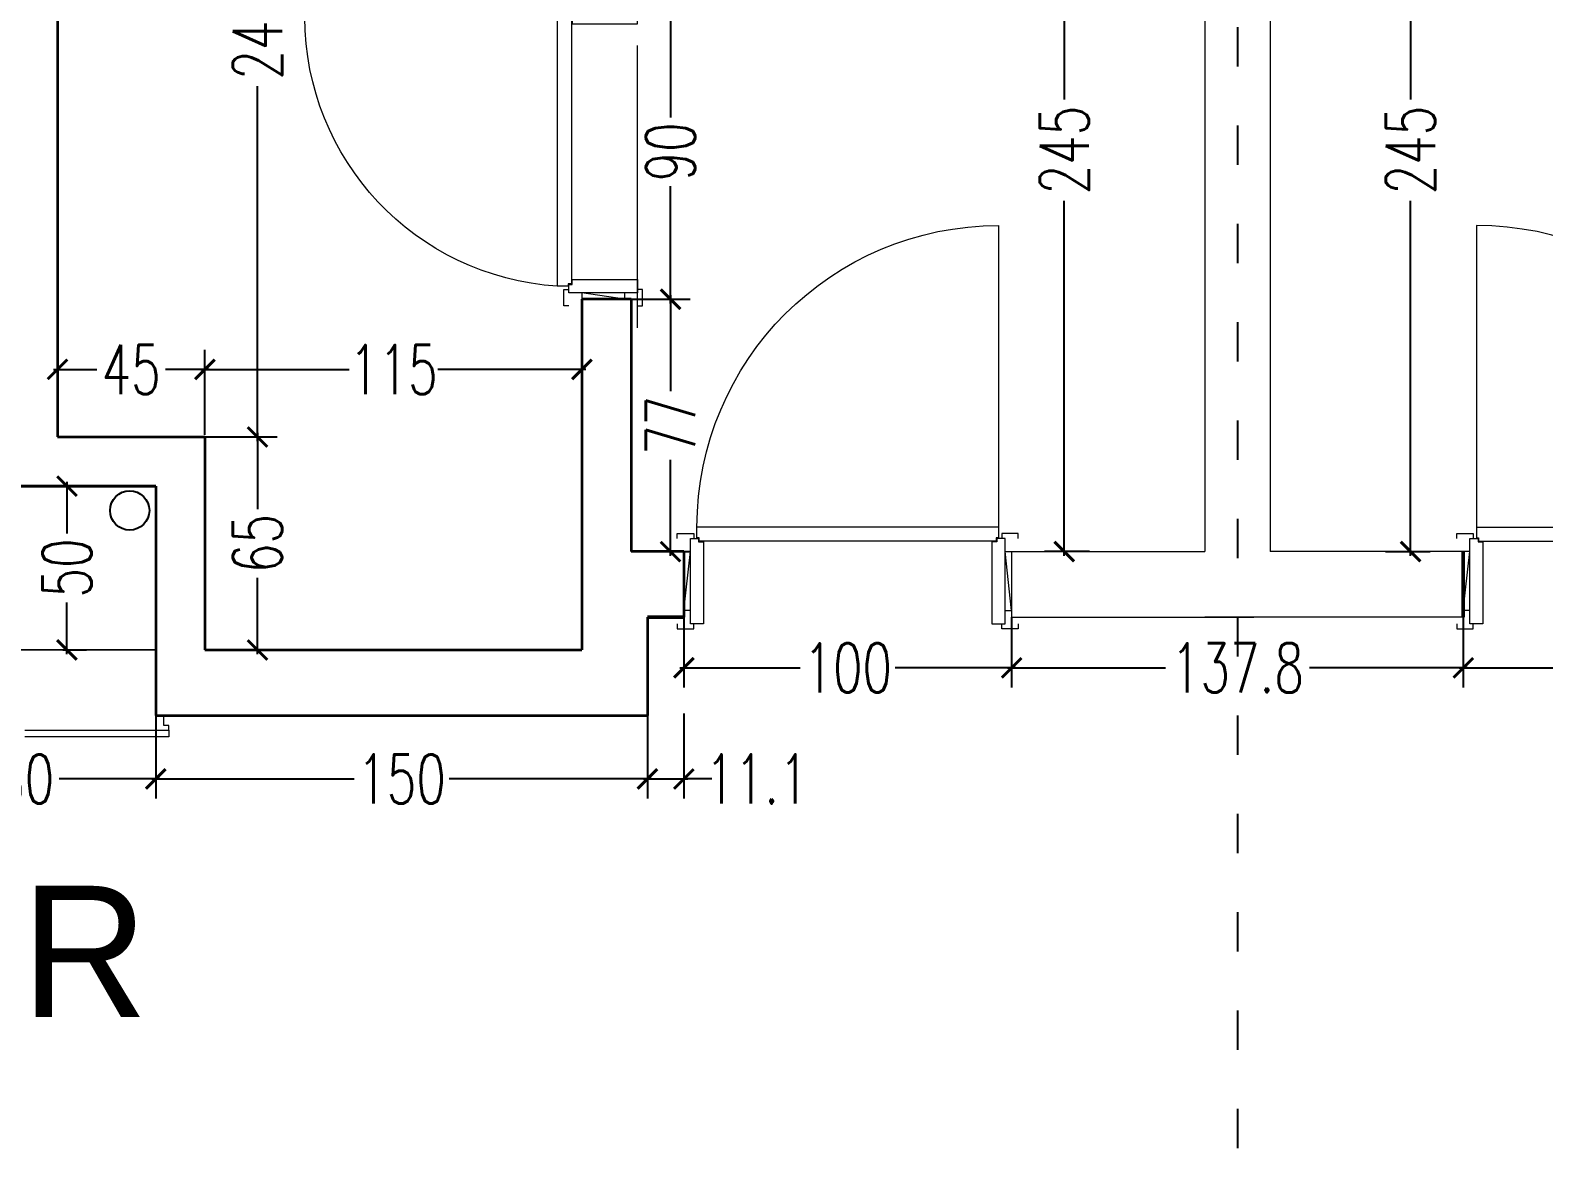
# Model space of a CAD drawing. Header units: centimetres. Extents: x -3207095 to 15275363, y -32656 to 4798027.
# Drawn here: x 695160.1 to 695621.8, y 4471539.8 to 4471886.9 of the extents above; entities that cross this region are included whole.
import ezdxf

# ---------------------------------------------------------------- set-up
doc = ezdxf.new("R2010")
doc.units = ezdxf.units.CM
doc.linetypes.add('ACAD_ISO03W100', pattern=[30, 12, -18])
doc.linetypes.add('DUZ', pattern=[500, 500])
doc.layers.get('0').update_dxf_attribs({"color": 1, "linetype": 'DUZ'})
doc.layers.add('DIM', color=1, linetype='DUZ')
doc.layers.add('TESİSAT', color=57, linetype='Continuous')
for name, color, linetype, lineweight in [('DUV', 220, 'Continuous', 50), ('DUVAR', 7, 'Continuous', 35), ('iç duvar', 7, 'Continuous', 50), ('KAPEN', 151, 'Continuous', 9)]:
    doc.layers.add(name, color=color, linetype=linetype, lineweight=lineweight)
doc.styles.add('DIM', font='ROMANSTW.SHX', dxfattribs={"width": 0.7})
doc.dimstyles.new('1_100', dxfattribs={"dimtxt": 15, "dimasz": 6, "dimexe": 6, "dimexo": 0, "dimgap": 2, "dimtad": 0, "dimdec": 1, "dimzin": 11, "dimdsep": 46, "dimtxsty": 'DIM', "dimblk": 'ARCHTICK', "dimcen": 3, "dimdle": 1.25, "dimclrt": 2, "dimadec": 0, "dimazin": 0, "dimtfac": 1.25, "dimtdec": 1, "dimtix": 1, "dimtofl": 0, "dimtmove": 1, "dimatfit": 3, "dimldrblk": 'ARCHTICK', "dimfxl": 20, "dimfxlon": 1, "dimtolj": 1, "dimtzin": 0, "dimarcsym": 0})

# ---------------------------------------------------------------- blocks, each defined once
blk = doc.blocks.new('K210')
for p, q in [((0.04, 0.985), (0.04, 0.032)), ((0.96, 0.032), (0.96, 0.065)), ((0.04, 0.032), (0.047, 0.032)), ((0.047, 0.032), (0.047, 0.022)), ((0.047, 0.022), (0.953, 0.022)), ((0.953, 0.032), (0.96, 0.032)), ((0.953, 0.022), (0.953, 0.032))]:
    blk.add_line(p, q)
for points in [[(0.04, 0.065), (0.96, 0.065)], [(-0.02, 0.03), (-0.02, 0.045), (0.03, 0.045), (0.03, 0.03)], [(1.02, 0.03), (1.02, 0.045), (0.97, 0.045), (0.97, 0.03)], [(0.02, -0.19), (0, -0.19), (0.02, -0.01), (0, -0.01)], [(0.98, -0.19), (1, -0.19), (0.98, -0.01), (1, -0.01)], [(-0.02, -0.23), (-0.02, -0.245), (0.03, -0.245), (0.03, -0.23)], [(1.02, -0.23), (1.02, -0.245), (0.97, -0.245), (0.97, -0.23)]]:
    blk.add_lwpolyline(points)
for points in [[(0.02, 0.03), (0.045, 0.03), (0.045, 0.02), (0.06, 0.02), (0.06, -0.23), (0.02, -0.23)], [(0.98, 0.03), (0.955, 0.03), (0.955, 0.02), (0.94, 0.02), (0.94, -0.23), (0.98, -0.23)]]:
    blk.add_lwpolyline(points, close=True)
blk.add_arc((0.04, 0.065), 0.92, 0, 90)
blk = doc.blocks.new('new block')
at = {"layer": 'KAPEN'}
for p, q in [((105202.0528, 48261.8596), (105202.0198, 48261.8596)), ((105202.0528, 48261.8526), (105202.0528, 48261.8596)), ((105202.0628, 48261.8526), (105202.0528, 48261.8526)), ((105202.0628, 48261.0466), (105202.0628, 48261.8526)), ((105201.2498, 48261.0396), (105202.0528, 48261.0396)), ((105202.0528, 48261.0466), (105202.0628, 48261.0466)), ((105202.0528, 48261.0396), (105202.0528, 48261.0466))]:
    blk.add_line(p, q, dxfattribs=at)
for points in [[(105202.0548, 48261.9196), (105202.0398, 48261.9196), (105202.0398, 48261.8696), (105202.0548, 48261.8696)], [(105202.2248, 48261.8796), (105202.2248, 48261.8996), (105202.0948, 48261.8796), (105202.0948, 48261.8996)], [(105202.2648, 48261.9196), (105202.2798, 48261.9196), (105202.2798, 48261.8696), (105202.2648, 48261.8696)], [(105202.0198, 48261.0396), (105202.0198, 48261.8596)], [(105202.0548, 48260.9796), (105202.0398, 48260.9796), (105202.0398, 48261.0296), (105202.0548, 48261.0296)], [(105202.2248, 48261.0196), (105202.2248, 48260.9996), (105202.0948, 48261.0196), (105202.0948, 48260.9996)], [(105202.2648, 48260.9796), (105202.2798, 48260.9796), (105202.2798, 48261.0296), (105202.2648, 48261.0296)]]:
    blk.add_lwpolyline(points, dxfattribs=at)
for points in [[(105202.0548, 48261.8796), (105202.0548, 48261.8546), (105202.0648, 48261.8546), (105202.0648, 48261.8396), (105202.2648, 48261.8396), (105202.2648, 48261.8796)], [(105202.0548, 48261.0196), (105202.0548, 48261.0446), (105202.0648, 48261.0446), (105202.0648, 48261.0596), (105202.2648, 48261.0596), (105202.2648, 48261.0196)]]:
    blk.add_lwpolyline(points, close=True, dxfattribs=at)
blk.add_arc((105202.0715, 48261.0396), 0.8216, 93.6023, 180, dxfattribs=at)
blk = doc.blocks.new('_ArchTick')
at = {"color": 0, "linetype": 'ByBlock', "const_width": 0.15}
blk.add_lwpolyline([(-0.5, -0.5), (0.5, 0.5)], dxfattribs=at)
blk = doc.blocks.new('*D1477')
at = {"layer": 'Defpoints', "color": 0, "linetype": 'Continuous', "lineweight": 5, "transparency": 16777216}
for p in [(695475.54, 4471972.8), (695483.23, 4471972.8), (695483.23, 4471727.8)]:
    blk.add_point(p, dxfattribs=at)
at = {"layer": 'DIM', "color": 0, "linetype": 'Continuous', "lineweight": -2, "transparency": 16777216}
for p, q in [((695483.23, 4471972.8), (695469.54, 4471972.8)), ((695475.54, 4471974.05), (695475.54, 4471865.8)), ((695475.54, 4471726.55), (695475.54, 4471834.8)), ((695483.23, 4471727.8), (695469.54, 4471727.8))]:
    blk.add_line(p, q, dxfattribs=at)
at = {"layer": 'DIM', "color": 0, "linetype": 'Continuous', "lineweight": -2, "transparency": 16777216, "xscale": 6, "yscale": 6, "zscale": 6}
for p, rotation in [((695475.54, 4471972.8), 90), ((695475.54, 4471727.8), 270)]:
    blk.add_blockref('_ArchTick', p, dxfattribs=dict(at, rotation=rotation))
at = {"layer": 'DIM', "color": 2, "linetype": 'Continuous', "lineweight": 5, "transparency": 16777216, "insert": (695475.54, 4471850.3), "char_height": 15, "attachment_point": 5, "rotation": 90, "style": 'DIM'}
blk.add_mtext('\\A1;245', dxfattribs=at)
blk = doc.blocks.new('*D1482')
at = {"layer": 'Defpoints', "color": 0, "linetype": 'Continuous', "lineweight": 5, "transparency": 16777216}
for p in [(695343.37, 4471804.8), (695355.41, 4471804.8), (695343.37, 4471727.8)]:
    blk.add_point(p, dxfattribs=at)
at = {"layer": 'DIM', "color": 0, "linetype": 'Continuous', "lineweight": -2, "transparency": 16777216}
for p, q in [((695343.37, 4471804.8), (695361.41, 4471804.8)), ((695355.41, 4471806.05), (695355.41, 4471776.8)), ((695355.41, 4471726.55), (695355.41, 4471755.8)), ((695343.37, 4471727.8), (695361.41, 4471727.8))]:
    blk.add_line(p, q, dxfattribs=at)
at = {"layer": 'DIM', "color": 0, "linetype": 'Continuous', "lineweight": -2, "transparency": 16777216, "xscale": 6, "yscale": 6, "zscale": 6}
for p, rotation in [((695355.41, 4471804.8), 90), ((695355.41, 4471727.8), 270)]:
    blk.add_blockref('_ArchTick', p, dxfattribs=dict(at, rotation=rotation))
at = {"layer": 'DIM', "color": 2, "linetype": 'Continuous', "lineweight": 5, "transparency": 16777216, "insert": (695355.41, 4471766.3), "char_height": 15, "attachment_point": 5, "rotation": 90, "style": 'DIM'}
blk.add_mtext('\\A1;77', dxfattribs=at)
blk = doc.blocks.new('*D1483')
at = {"layer": 'Defpoints', "color": 0, "linetype": 'Continuous', "lineweight": 5, "transparency": 16777216}
for p in [(695343.37, 4471894.8), (695355.41, 4471894.8), (695343.37, 4471804.8)]:
    blk.add_point(p, dxfattribs=at)
at = {"layer": 'DIM', "color": 0, "linetype": 'Continuous', "lineweight": -2, "transparency": 16777216}
for p, q in [((695343.37, 4471894.8), (695361.41, 4471894.8)), ((695355.41, 4471896.05), (695355.41, 4471860.3)), ((695355.41, 4471803.55), (695355.41, 4471839.3)), ((695343.37, 4471804.8), (695361.41, 4471804.8))]:
    blk.add_line(p, q, dxfattribs=at)
at = {"layer": 'DIM', "color": 0, "linetype": 'Continuous', "lineweight": -2, "transparency": 16777216, "xscale": 6, "yscale": 6, "zscale": 6}
for p, rotation in [((695355.41, 4471894.8), 90), ((695355.41, 4471804.8), 270)]:
    blk.add_blockref('_ArchTick', p, dxfattribs=dict(at, rotation=rotation))
at = {"layer": 'DIM', "color": 2, "linetype": 'Continuous', "lineweight": 5, "transparency": 16777216, "insert": (695355.41, 4471849.8), "char_height": 15, "attachment_point": 5, "rotation": 90, "style": 'DIM'}
blk.add_mtext('\\A1;90', dxfattribs=at)
blk = doc.blocks.new('*D1491')
at = {"layer": 'Defpoints', "color": 0, "linetype": 'Continuous', "lineweight": 5, "transparency": 16777216}
for p in [(695573.51, 4471972.8), (695581.19, 4471972.8), (695573.51, 4471727.8)]:
    blk.add_point(p, dxfattribs=at)
at = {"layer": 'DIM', "color": 0, "linetype": 'Continuous', "lineweight": -2, "transparency": 16777216}
for p, q in [((695573.51, 4471972.8), (695587.19, 4471972.8)), ((695581.19, 4471974.05), (695581.19, 4471865.8)), ((695581.19, 4471726.55), (695581.19, 4471834.8)), ((695573.51, 4471727.8), (695587.19, 4471727.8))]:
    blk.add_line(p, q, dxfattribs=at)
at = {"layer": 'DIM', "color": 0, "linetype": 'Continuous', "lineweight": -2, "transparency": 16777216, "xscale": 6, "yscale": 6, "zscale": 6}
for p, rotation in [((695581.19, 4471972.8), 90), ((695581.19, 4471727.8), 270)]:
    blk.add_blockref('_ArchTick', p, dxfattribs=dict(at, rotation=rotation))
at = {"layer": 'DIM', "color": 2, "linetype": 'Continuous', "lineweight": 5, "transparency": 16777216, "insert": (695581.19, 4471850.3), "char_height": 15, "attachment_point": 5, "rotation": 90, "style": 'DIM'}
blk.add_mtext('\\A1;245', dxfattribs=at)
blk = doc.blocks.new('*D1567')
at = {"layer": 'Defpoints', "color": 0, "linetype": 'Continuous', "lineweight": 5, "transparency": 16777216}
for p in [(695118.37, 4471677.8), (695198.37, 4471677.8), (695198.37, 4471658.45)]:
    blk.add_point(p, dxfattribs=at)
at = {"layer": 'DIM', "color": 0, "linetype": 'Continuous', "lineweight": -2, "transparency": 16777216}
for p, q in [((695118.37, 4471677.8), (695118.37, 4471652.45)), ((695198.37, 4471677.8), (695198.37, 4471652.45)), ((695117.12, 4471658.45), (695147.87, 4471658.45)), ((695199.62, 4471658.45), (695168.87, 4471658.45))]:
    blk.add_line(p, q, dxfattribs=at)
at = {"layer": 'DIM', "color": 0, "linetype": 'Continuous', "lineweight": -2, "transparency": 16777216, "xscale": 6, "yscale": 6, "zscale": 6, "rotation": 180}
blk.add_blockref('_ArchTick', (695118.37, 4471658.45), dxfattribs=at)
at = {"layer": 'DIM', "color": 0, "linetype": 'Continuous', "lineweight": -2, "transparency": 16777216, "xscale": 6, "yscale": 6, "zscale": 6}
blk.add_blockref('_ArchTick', (695198.37, 4471658.45), dxfattribs=at)
at = {"layer": 'DIM', "color": 2, "linetype": 'Continuous', "lineweight": 5, "transparency": 16777216, "insert": (695158.37, 4471658.45), "char_height": 15, "attachment_point": 5, "style": 'DIM'}
blk.add_mtext('\\A1;80', dxfattribs=at)
blk = doc.blocks.new('*D1568')
at = {"layer": 'Defpoints', "color": 0, "linetype": 'Continuous', "lineweight": 5, "transparency": 16777216}
for p in [(695198.37, 4471677.8), (695348.37, 4471677.8), (695348.37, 4471658.45)]:
    blk.add_point(p, dxfattribs=at)
at = {"layer": 'DIM', "color": 0, "linetype": 'Continuous', "lineweight": -2, "transparency": 16777216}
for p, q in [((695198.37, 4471677.8), (695198.37, 4471652.45)), ((695348.37, 4471677.8), (695348.37, 4471652.45)), ((695197.12, 4471658.45), (695258.87, 4471658.45)), ((695349.62, 4471658.45), (695287.87, 4471658.45))]:
    blk.add_line(p, q, dxfattribs=at)
at = {"layer": 'DIM', "color": 0, "linetype": 'Continuous', "lineweight": -2, "transparency": 16777216, "xscale": 6, "yscale": 6, "zscale": 6, "rotation": 180}
blk.add_blockref('_ArchTick', (695198.37, 4471658.45), dxfattribs=at)
at = {"layer": 'DIM', "color": 0, "linetype": 'Continuous', "lineweight": -2, "transparency": 16777216, "xscale": 6, "yscale": 6, "zscale": 6}
blk.add_blockref('_ArchTick', (695348.37, 4471658.45), dxfattribs=at)
at = {"layer": 'DIM', "color": 2, "linetype": 'Continuous', "lineweight": 5, "transparency": 16777216, "insert": (695273.37, 4471658.45), "char_height": 15, "attachment_point": 5, "style": 'DIM'}
blk.add_mtext('\\A1;150', dxfattribs=at)
blk = doc.blocks.new('*D1563')
at = {"layer": 'Defpoints', "color": 0, "linetype": 'Continuous', "lineweight": 5, "transparency": 16777216}
for p in [(695348.37, 4471686.15), (695359.48, 4471686.35), (695359.48, 4471658.45)]:
    blk.add_point(p, dxfattribs=at)
at = {"layer": 'DIM', "color": 0, "linetype": 'Continuous', "lineweight": -2, "transparency": 16777216}
for p, q in [((695348.37, 4471678.45), (695348.37, 4471652.45)), ((695359.48, 4471678.45), (695359.48, 4471652.45)), ((695347.12, 4471658.45), (695360.73, 4471658.45)), ((695368.01, 4471658.45), (695359.48, 4471658.45))]:
    blk.add_line(p, q, dxfattribs=at)
at = {"layer": 'DIM', "color": 0, "linetype": 'Continuous', "lineweight": -2, "transparency": 16777216, "xscale": 6, "yscale": 6, "zscale": 6, "rotation": 180}
blk.add_blockref('_ArchTick', (695348.37, 4471658.45), dxfattribs=at)
at = {"layer": 'DIM', "color": 0, "linetype": 'Continuous', "lineweight": -2, "transparency": 16777216, "xscale": 6, "yscale": 6, "zscale": 6}
blk.add_blockref('_ArchTick', (695359.48, 4471658.45), dxfattribs=at)
at = {"layer": 'DIM', "color": 2, "linetype": 'Continuous', "lineweight": 5, "transparency": 16777216, "insert": (695381.76, 4471658.45), "char_height": 15, "attachment_point": 5, "style": 'DIM'}
blk.add_mtext('\\A1;11.1', dxfattribs=at)
blk = doc.blocks.new('*D1564')
at = {"layer": 'Defpoints', "color": 0, "linetype": 'Continuous', "lineweight": 5, "transparency": 16777216}
for p in [(695459.48, 4471707.8), (695597.26, 4471707.8), (695459.48, 4471692.35)]:
    blk.add_point(p, dxfattribs=at)
at = {"layer": 'DIM', "color": 0, "linetype": 'Continuous', "lineweight": -2, "transparency": 16777216}
for p, q in [((695459.48, 4471707.8), (695459.48, 4471686.35)), ((695597.26, 4471707.8), (695597.26, 4471686.35)), ((695458.23, 4471692.35), (695506.37, 4471692.35)), ((695598.51, 4471692.35), (695550.37, 4471692.35))]:
    blk.add_line(p, q, dxfattribs=at)
at = {"layer": 'DIM', "color": 0, "linetype": 'Continuous', "lineweight": -2, "transparency": 16777216, "xscale": 6, "yscale": 6, "zscale": 6, "rotation": 180}
blk.add_blockref('_ArchTick', (695459.48, 4471692.35), dxfattribs=at)
at = {"layer": 'DIM', "color": 0, "linetype": 'Continuous', "lineweight": -2, "transparency": 16777216, "xscale": 6, "yscale": 6, "zscale": 6}
blk.add_blockref('_ArchTick', (695597.26, 4471692.35), dxfattribs=at)
at = {"layer": 'DIM', "color": 2, "linetype": 'Continuous', "lineweight": 5, "transparency": 16777216, "insert": (695528.37, 4471692.35), "char_height": 15, "attachment_point": 5, "style": 'DIM'}
blk.add_mtext('\\A1;137.8', dxfattribs=at)
blk = doc.blocks.new('*D1565')
at = {"layer": 'Defpoints', "color": 0, "linetype": 'Continuous', "lineweight": 5, "transparency": 16777216}
for p in [(695359.48, 4471707.8), (695459.48, 4471707.8), (695359.48, 4471692.35)]:
    blk.add_point(p, dxfattribs=at)
at = {"layer": 'DIM', "color": 0, "linetype": 'Continuous', "lineweight": -2, "transparency": 16777216}
for p, q in [((695359.48, 4471707.8), (695359.48, 4471686.35)), ((695459.48, 4471707.8), (695459.48, 4471686.35)), ((695358.23, 4471692.35), (695394.98, 4471692.35)), ((695460.73, 4471692.35), (695423.98, 4471692.35))]:
    blk.add_line(p, q, dxfattribs=at)
at = {"layer": 'DIM', "color": 0, "linetype": 'Continuous', "lineweight": -2, "transparency": 16777216, "xscale": 6, "yscale": 6, "zscale": 6, "rotation": 180}
blk.add_blockref('_ArchTick', (695359.48, 4471692.35), dxfattribs=at)
at = {"layer": 'DIM', "color": 0, "linetype": 'Continuous', "lineweight": -2, "transparency": 16777216, "xscale": 6, "yscale": 6, "zscale": 6}
blk.add_blockref('_ArchTick', (695459.48, 4471692.35), dxfattribs=at)
at = {"layer": 'DIM', "color": 2, "linetype": 'Continuous', "lineweight": 5, "transparency": 16777216, "insert": (695409.48, 4471692.35), "char_height": 15, "attachment_point": 5, "style": 'DIM'}
blk.add_mtext('\\A1;100', dxfattribs=at)
blk = doc.blocks.new('*D1562')
at = {"layer": 'Defpoints', "color": 0, "linetype": 'Continuous', "lineweight": 5, "transparency": 16777216}
for p in [(695597.26, 4471707.8), (695697.26, 4471707.8), (695697.26, 4471692.35)]:
    blk.add_point(p, dxfattribs=at)
at = {"layer": 'DIM', "color": 0, "linetype": 'Continuous', "lineweight": -2, "transparency": 16777216}
for p, q in [((695597.26, 4471707.8), (695597.26, 4471686.35)), ((695697.26, 4471707.8), (695697.26, 4471686.35)), ((695596.01, 4471692.35), (695632.76, 4471692.35)), ((695698.51, 4471692.35), (695661.76, 4471692.35))]:
    blk.add_line(p, q, dxfattribs=at)
at = {"layer": 'DIM', "color": 0, "linetype": 'Continuous', "lineweight": -2, "transparency": 16777216, "xscale": 6, "yscale": 6, "zscale": 6, "rotation": 180}
blk.add_blockref('_ArchTick', (695597.26, 4471692.35), dxfattribs=at)
at = {"layer": 'DIM', "color": 0, "linetype": 'Continuous', "lineweight": -2, "transparency": 16777216, "xscale": 6, "yscale": 6, "zscale": 6}
blk.add_blockref('_ArchTick', (695697.26, 4471692.35), dxfattribs=at)
at = {"layer": 'DIM', "color": 2, "linetype": 'Continuous', "lineweight": 5, "transparency": 16777216, "insert": (695647.26, 4471692.35), "char_height": 15, "attachment_point": 5, "style": 'DIM'}
blk.add_mtext('\\A1;100', dxfattribs=at)
blk = doc.blocks.new('*D1586')
at = {"layer": 'Defpoints', "color": 0, "linetype": 'Continuous', "lineweight": 5, "transparency": 16777216}
for p in [(695169.98, 4471747.8), (695171.28, 4471747.8), (695169.98, 4471697.8)]:
    blk.add_point(p, dxfattribs=at)
at = {"layer": 'DIM', "color": 0, "linetype": 'Continuous', "lineweight": -2, "transparency": 16777216}
for p, q in [((695171.28, 4471749.05), (695171.28, 4471733.3)), ((695169.98, 4471747.8), (695177.28, 4471747.8)), ((695171.28, 4471696.55), (695171.28, 4471712.3)), ((695169.98, 4471697.8), (695177.28, 4471697.8))]:
    blk.add_line(p, q, dxfattribs=at)
at = {"layer": 'DIM', "color": 0, "linetype": 'Continuous', "lineweight": -2, "transparency": 16777216, "xscale": 6, "yscale": 6, "zscale": 6}
for p, rotation in [((695171.28, 4471747.8), 90), ((695171.28, 4471697.8), 270)]:
    blk.add_blockref('_ArchTick', p, dxfattribs=dict(at, rotation=rotation))
at = {"layer": 'DIM', "color": 2, "linetype": 'Continuous', "lineweight": 5, "transparency": 16777216, "insert": (695171.28, 4471722.8), "char_height": 15, "attachment_point": 5, "rotation": 90, "style": 'DIM'}
blk.add_mtext('\\A1;50', dxfattribs=at)
blk = doc.blocks.new('*D1607')
at = {"layer": 'Defpoints', "color": 0, "linetype": 'Continuous', "lineweight": 5, "transparency": 16777216}
for p in [(695213.37, 4471783.39), (695168.37, 4471762.8), (695213.37, 4471762.8)]:
    blk.add_point(p, dxfattribs=at)
at = {"layer": 'DIM', "color": 0, "linetype": 'Continuous', "lineweight": -2, "transparency": 16777216}
for p, q in [((695168.37, 4471763.39), (695168.37, 4471789.39)), ((695213.37, 4471763.39), (695213.37, 4471789.39)), ((695167.12, 4471783.39), (695180.37, 4471783.39)), ((695214.62, 4471783.39), (695201.37, 4471783.39))]:
    blk.add_line(p, q, dxfattribs=at)
at = {"layer": 'DIM', "color": 0, "linetype": 'Continuous', "lineweight": -2, "transparency": 16777216, "xscale": 6, "yscale": 6, "zscale": 6, "rotation": 180}
blk.add_blockref('_ArchTick', (695168.37, 4471783.39), dxfattribs=at)
at = {"layer": 'DIM', "color": 0, "linetype": 'Continuous', "lineweight": -2, "transparency": 16777216, "xscale": 6, "yscale": 6, "zscale": 6}
blk.add_blockref('_ArchTick', (695213.37, 4471783.39), dxfattribs=at)
at = {"layer": 'DIM', "color": 2, "linetype": 'Continuous', "lineweight": 5, "transparency": 16777216, "insert": (695190.87, 4471783.39), "char_height": 15, "attachment_point": 5, "style": 'DIM'}
blk.add_mtext('\\A1;45', dxfattribs=at)
blk = doc.blocks.new('*D1608')
at = {"layer": 'Defpoints', "color": 0, "linetype": 'Continuous', "lineweight": 5, "transparency": 16777216}
for p in [(695328.37, 4471783.39), (695213.37, 4471762.8), (695328.37, 4471762.8)]:
    blk.add_point(p, dxfattribs=at)
at = {"layer": 'DIM', "color": 0, "linetype": 'Continuous', "lineweight": -2, "transparency": 16777216}
for p, q in [((695213.37, 4471763.39), (695213.37, 4471789.39)), ((695328.37, 4471763.39), (695328.37, 4471789.39)), ((695212.12, 4471783.39), (695257.37, 4471783.39)), ((695329.62, 4471783.39), (695284.37, 4471783.39))]:
    blk.add_line(p, q, dxfattribs=at)
at = {"layer": 'DIM', "color": 0, "linetype": 'Continuous', "lineweight": -2, "transparency": 16777216, "xscale": 6, "yscale": 6, "zscale": 6, "rotation": 180}
blk.add_blockref('_ArchTick', (695213.37, 4471783.39), dxfattribs=at)
at = {"layer": 'DIM', "color": 0, "linetype": 'Continuous', "lineweight": -2, "transparency": 16777216, "xscale": 6, "yscale": 6, "zscale": 6}
blk.add_blockref('_ArchTick', (695328.37, 4471783.39), dxfattribs=at)
at = {"layer": 'DIM', "color": 2, "linetype": 'Continuous', "lineweight": 5, "transparency": 16777216, "insert": (695270.87, 4471783.39), "char_height": 15, "attachment_point": 5, "style": 'DIM'}
blk.add_mtext('\\A1;115', dxfattribs=at)
blk = doc.blocks.new('*D1609')
at = {"layer": 'Defpoints', "color": 0, "linetype": 'Continuous', "lineweight": 5, "transparency": 16777216}
for p in [(695213.37, 4471762.8), (695229.38, 4471762.8), (695213.37, 4471697.8)]:
    blk.add_point(p, dxfattribs=at)
at = {"layer": 'DIM', "color": 0, "linetype": 'Continuous', "lineweight": -2, "transparency": 16777216}
for p, q in [((695213.37, 4471762.8), (695235.38, 4471762.8)), ((695229.38, 4471764.05), (695229.38, 4471740.8)), ((695229.38, 4471696.55), (695229.38, 4471719.8)), ((695213.37, 4471697.8), (695235.38, 4471697.8))]:
    blk.add_line(p, q, dxfattribs=at)
at = {"layer": 'DIM', "color": 0, "linetype": 'Continuous', "lineweight": -2, "transparency": 16777216, "xscale": 6, "yscale": 6, "zscale": 6}
for p, rotation in [((695229.38, 4471762.8), 90), ((695229.38, 4471697.8), 270)]:
    blk.add_blockref('_ArchTick', p, dxfattribs=dict(at, rotation=rotation))
at = {"layer": 'DIM', "color": 2, "linetype": 'Continuous', "lineweight": 5, "transparency": 16777216, "insert": (695229.38, 4471730.3), "char_height": 15, "attachment_point": 5, "rotation": 90, "style": 'DIM'}
blk.add_mtext('\\A1;65', dxfattribs=at)
blk = doc.blocks.new('*D1610')
at = {"layer": 'Defpoints', "color": 0, "linetype": 'Continuous', "lineweight": 5, "transparency": 16777216}
for p in [(695213.37, 4472007.8), (695229.38, 4472007.8), (695213.37, 4471762.8)]:
    blk.add_point(p, dxfattribs=at)
at = {"layer": 'DIM', "color": 0, "linetype": 'Continuous', "lineweight": -2, "transparency": 16777216}
for p, q in [((695213.37, 4472007.8), (695235.38, 4472007.8)), ((695229.38, 4472009.05), (695229.38, 4471900.8)), ((695229.38, 4471761.55), (695229.38, 4471869.8)), ((695213.37, 4471762.8), (695235.38, 4471762.8))]:
    blk.add_line(p, q, dxfattribs=at)
at = {"layer": 'DIM', "color": 0, "linetype": 'Continuous', "lineweight": -2, "transparency": 16777216, "xscale": 6, "yscale": 6, "zscale": 6}
for p, rotation in [((695229.38, 4472007.8), 90), ((695229.38, 4471762.8), 270)]:
    blk.add_blockref('_ArchTick', p, dxfattribs=dict(at, rotation=rotation))
at = {"layer": 'DIM', "color": 2, "linetype": 'Continuous', "lineweight": 5, "transparency": 16777216, "insert": (695229.38, 4471885.3), "char_height": 15, "attachment_point": 5, "rotation": 90, "style": 'DIM'}
blk.add_mtext('\\A1;245', dxfattribs=at)

msp = doc.modelspace()

# ---------------------------------------------------------------- linework, layer by layer
at = {"color": 232, "linetype": 'ACAD_ISO03W100'}
msp.add_line((695528.37, 4472637.8), (695528.37, 4469507.8), dxfattribs=at)
at = {"layer": 'DUV'}
for p, q in [((695597.26, 4471727.8), (695597.26, 4471707.8)), ((695359.48, 4471707.8), (695348.37, 4471707.8))]:
    msp.add_line(p, q, dxfattribs=at)
at = {"layer": 'DUVAR'}
for p, q in [((695168.37, 4472007.8), (695168.37, 4471762.8)), ((695328.37, 4471804.8), (695328.37, 4471697.8)), ((695343.37, 4471804.8), (695328.37, 4471804.8)), ((695343.37, 4471804.8), (695343.37, 4471727.8)), ((695168.37, 4471762.8), (695213.37, 4471762.8)), ((695213.37, 4471762.8), (695213.37, 4471697.8)), ((695198.37, 4471747.8), (695118.37, 4471747.8)), ((695118.37, 4471747.8), (695198.37, 4471747.8)), ((695198.37, 4471747.8), (695198.37, 4471677.8)), ((695359.48, 4471727.8), (695343.37, 4471727.8)), ((695359.48, 4471727.8), (695359.48, 4471707.8)), ((695348.37, 4471707.8), (695348.37, 4471677.8)), ((695348.37, 4471707.8), (695359.48, 4471707.8)), ((695213.37, 4471697.8), (695328.37, 4471697.8)), ((695198.37, 4471677.8), (695348.37, 4471677.8))]:
    msp.add_line(p, q, dxfattribs=at)
at = {"layer": 'iç duvar', "color": 7, "lineweight": 18}
for p, q in [((695518.37, 4471972.8), (695518.37, 4471727.8)), ((695538.37, 4471972.8), (695538.37, 4471727.8)), ((695459.48, 4471727.8), (695518.37, 4471727.8)), ((695459.48, 4471727.8), (695459.48, 4471707.8)), ((695597.26, 4471727.8), (695538.37, 4471727.8)), ((695459.48, 4471707.8), (695533.37, 4471707.8)), ((695597.26, 4471707.8), (695518.37, 4471707.8))]:
    msp.add_line(p, q, dxfattribs=at)
at = {"layer": 'KAPEN'}
for p, q in [((695345.37, 4471796.06), (695345.37, 4471882.26)), ((695118.37, 4471697.8), (695198.37, 4471697.8)), ((695198.37, 4471697.8), (695118.37, 4471697.8))]:
    msp.add_line(p, q, dxfattribs=at)
msp.add_lwpolyline([(695198.37, 4471673.3), (695202.37, 4471673.3), (695202.37, 4471674.8), (695200.87, 4471674.8), (695200.87, 4471677.8), (695198.37, 4471677.8), (695198.37, 4471673.3)], close=True, dxfattribs=at)
msp.add_lwpolyline([(695158.37, 4471673.3), (695202.37, 4471673.3), (695202.37, 4471671.3), (695158.37, 4471671.3)], dxfattribs=at)
at = {"layer": 'TESİSAT', "color": 8}
msp.add_circle((695190.4, 4471740.37), 6, dxfattribs=at)

# ---------------------------------------------------------------- block references
at = {"xscale": -100, "yscale": 100, "zscale": 100, "rotation": 180}
msp.add_blockref('new block', (-9824881.12, 9297994.76), dxfattribs=at)
at = {"layer": 'KAPEN', "yscale": 100, "zscale": 100}
for p, xscale in [((695459.48, 4471728.8), -100), ((695597.26, 4471728.8), 100)]:
    msp.add_blockref('K210', p, dxfattribs=dict(at, xscale=xscale))

# ---------------------------------------------------------------- texts
at = {"insert": (694904.74, 4471625.85), "char_height": 40, "attachment_point": 1}
msp.add_mtext_dynamic_manual_height_columns('{\\fCentury Gothic|b0|i0|c162|p34;\\H1.00001x;\\C7;CORRIDOR}', width=451.7355, gutter_width=12.5, heights=[0], dxfattribs=at)

# ---------------------------------------------------------------- dimensions: what is measured, and where the dimension line sits
at = {"layer": 'DIM', "linetype": 'Continuous', "lineweight": 5}
for base, p1, p2, angle, picture, middle in [((695229.38, 4472007.8), (695213.37, 4471762.8), (695213.37, 4472007.8), 90, '*D1610', (695229.38, 4471885.3)), ((695475.54, 4471972.8), (695483.23, 4471727.8), (695483.23, 4471972.8), 90, '*D1477', (695475.54, 4471850.3)), ((695581.19, 4471972.8), (695573.51, 4471727.8), (695573.51, 4471972.8), 90, '*D1491', (695581.19, 4471850.3)), ((695355.41, 4471894.8), (695343.37, 4471804.8), (695343.37, 4471894.8), 90, '*D1483', (695355.41, 4471849.8)), ((695355.41, 4471804.8), (695343.37, 4471727.8), (695343.37, 4471804.8), 90, '*D1482', (695355.41, 4471766.3)), ((695213.37, 4471783.39), (695168.37, 4471762.8), (695213.37, 4471762.8), 180, '*D1607', (695190.87, 4471783.39)), ((695328.37, 4471783.39), (695213.37, 4471762.8), (695328.37, 4471762.8), 180, '*D1608', (695270.87, 4471783.39)), ((695229.38, 4471762.8), (695213.37, 4471697.8), (695213.37, 4471762.8), 90, '*D1609', (695229.38, 4471730.3)), ((695171.28, 4471747.8), (695169.98, 4471697.8), (695169.98, 4471747.8), 90, '*D1586', (695171.28, 4471722.8)), ((695359.48, 4471692.35), (695459.48, 4471707.8), (695359.48, 4471707.8), 180, '*D1565', (695409.48, 4471692.35)), ((695459.48, 4471692.35), (695597.26, 4471707.8), (695459.48, 4471707.8), 180, '*D1564', (695528.37, 4471692.35)), ((695697.26, 4471692.35), (695597.26, 4471707.8), (695697.26, 4471707.8), 0, '*D1562', (695647.26, 4471692.35))]:
    dim = msp.add_linear_dim(base=base, p1=p1, p2=p2, angle=angle, dimstyle='1_100', dxfattribs=at)
    dim.commit()
    dim.dimension.update_dxf_attribs({"geometry": picture, "text_midpoint": middle})
dim = msp.add_linear_dim(base=(695359.48, 4471658.45), p1=(695348.37, 4471686.15), p2=(695359.48, 4471686.35), angle=180, dimstyle='1_100', dxfattribs=at)
dim.commit()
dim.dimension.update_dxf_attribs({"geometry": '*D1563', "text_midpoint": (695381.76, 4471658.45), "dimtype": 160})
for base, p1, p2, picture, middle in [((695198.37, 4471658.45), (695118.37, 4471677.8), (695198.37, 4471677.8), '*D1567', (695158.37, 4471658.45)), ((695348.37, 4471658.45), (695198.37, 4471677.8), (695348.37, 4471677.8), '*D1568', (695273.37, 4471658.45))]:
    dim = msp.add_linear_dim(base=base, p1=p1, p2=p2, dimstyle='1_100', dxfattribs=at)
    dim.commit()
    dim.dimension.update_dxf_attribs({"geometry": picture, "text_midpoint": middle})

doc.saveas('drawing.dxf')
